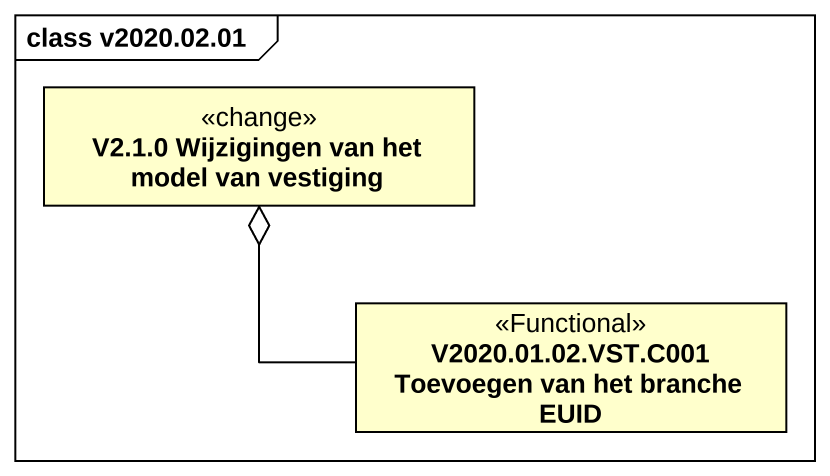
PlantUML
@startuml
mainframe class v2020.02.01
hide circle
hide empty members
class "V2.1.0 Wijzigingen van het model van vestiging" as V2_1_0_Wijzigingen_van_het <<change>>
class "V2020.01.02.VST.C001 Toevoegen van het branche EUID" as V2020_01_02_VST_C001 <<Functional>>
V2020_01_02_VST_C001 -up-o V2_1_0_Wijzigingen_van_het
@enduml
